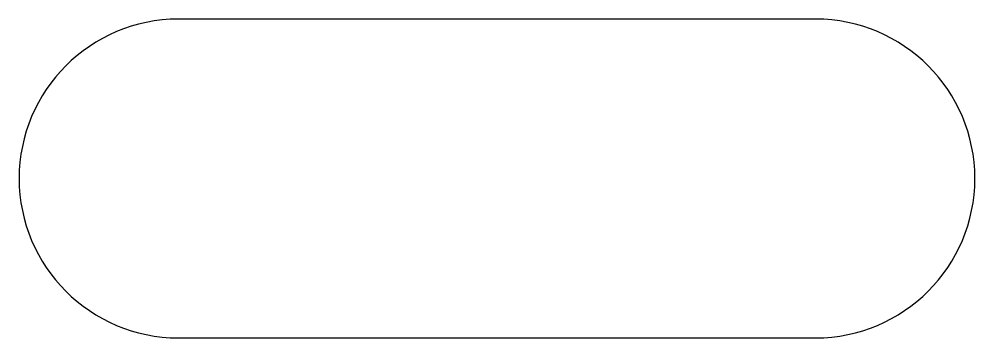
# Model space of a CAD drawing. Extents: x -5 to 25, y 0 to 10.
import ezdxf

# ---------------------------------------------------------------- set-up
doc = ezdxf.new("R2010")
doc.units = 0
doc.layers.add('VIPRS_G13', color=7, linetype='Continuous')

msp = doc.modelspace()

# ---------------------------------------------------------------- linework, layer by layer
at = {"layer": 'VIPRS_G13'}
msp.add_lwpolyline([(0, 0), (20, 0, 1), (20, 10), (0, 10, 1)], format="xyb", close=True, dxfattribs=at)

doc.saveas('drawing.dxf')
